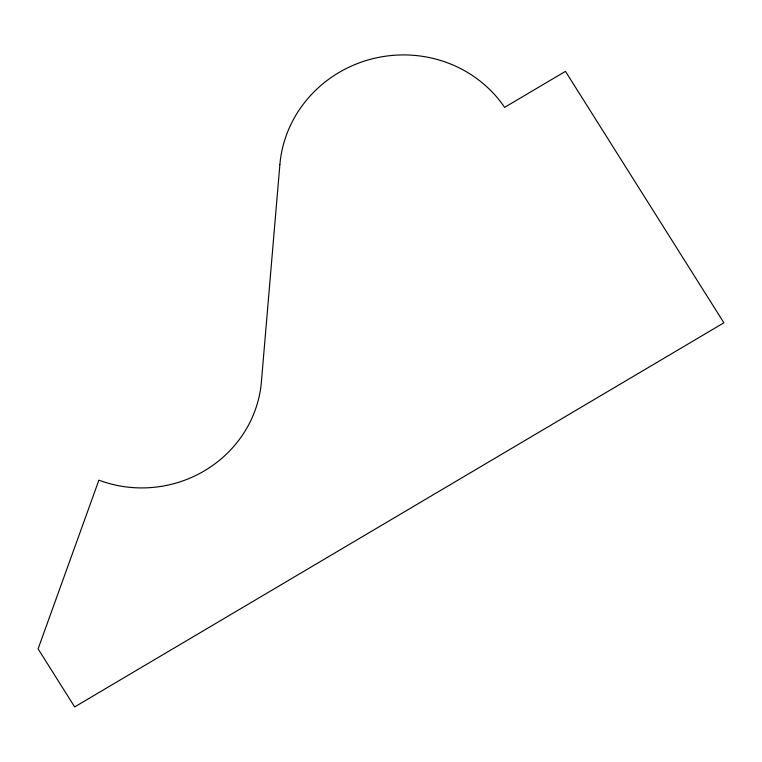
<?xml version="1.0" encoding="UTF-8"?>
<svg xmlns="http://www.w3.org/2000/svg" width="762" height="762" viewBox="0 0 762 762"><rect width="100%" height="100%" fill="white"/><g stroke="black" fill="none" stroke-linecap="round" stroke-linejoin="round"><path stroke-width="1.14" d="M279.864 164.697L261.204 384.124A118.491 113.662 -10.2 0 1 98.898 480.146L38.1 648.881L74.666 706.907L723.9 322.802L565.461 71.352L504.596 107.356A122.501 117.519 -10.2 0 0 372.037 58.884A122.501 117.519 -10.2 0 0 279.864 164.697"/></g></svg>
